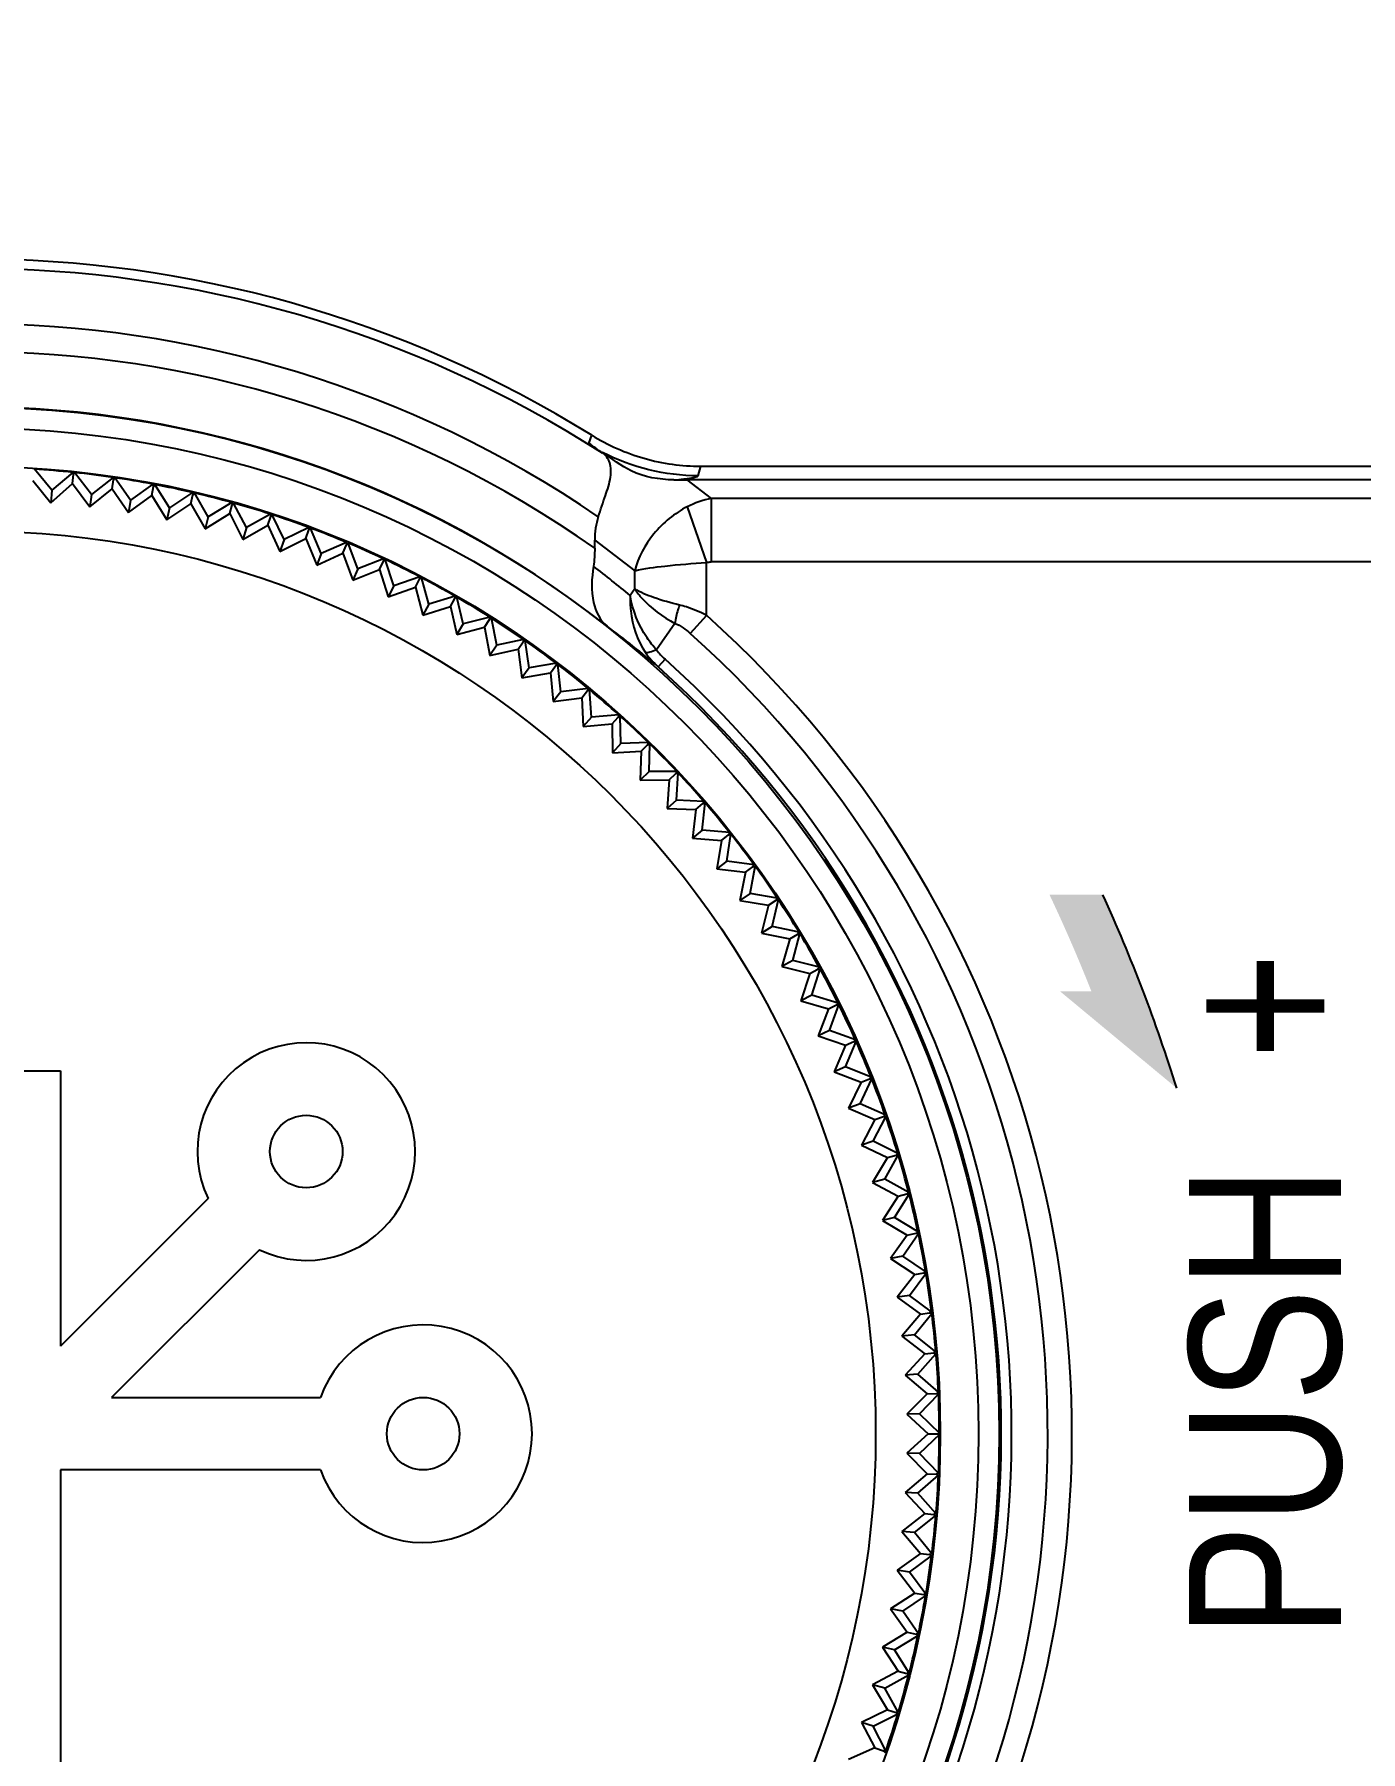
# Model space of a CAD drawing. Extents: x -329 to 5579, y -1951 to 3105.
# Drawn here: x 3063.09 to 3082.28, y -1495.82 to -1470.97 of the extents above; entities that cross this region are included whole.
import ezdxf

# ---------------------------------------------------------------- set-up
doc = ezdxf.new("R2010")
doc.units = 0
doc.header["$PDMODE"] = 3
doc.header["$PDSIZE"] = 1.5
doc.linetypes.add('HIDDEN', pattern=[3.525, 2.35, -1.175])
doc.layers.get('0').update_dxf_attribs({"linetype": 'CONTINUOUS'})
doc.layers.get('DEFPOINTS').update_dxf_attribs({"linetype": 'CONTINUOUS'})
for name, color, linetype in [('1', 252, 'HIDDEN'), ('CV', 6, 'CONTINUOUS'), ('DIM', 1, 'CONTINUOUS'), ('KNOB_ROTARY9DXF_CONTINUOUS', 7, 'CONTINUOUS'), ('TOP_CASE-90ADXF_CONTINUOUS', 7, 'CONTINUOUS')]:
    doc.layers.add(name, color=color, linetype=linetype)
doc.styles.add('MODE', font='arialbd.ttf', dxfattribs={"width": 0.8})
doc.styles.add('OMI-1', font='arial.ttf', dxfattribs={"oblique": 1})
doc.styles.get("Standard").update_dxf_attribs({"font": 'gulim.ttc', "width": 0.8, "height": 2})
doc.dimstyles.new('1', dxfattribs={"dimtxt": 4, "dimasz": 2.5, "dimexe": 0.8, "dimexo": 0.3, "dimgap": 0.5, "dimtad": 1, "dimtoh": 1, "dimdec": 1, "dimzin": 0, "dimtxsty": 'OMI-1', "dimcen": 0, "dimclrd": 256, "dimclre": 256, "dimclrt": 256, "dimazin": 3, "dimtfac": 0.8, "dimtdec": 1, "dimtix": 1, "dimtmove": 0, "dimatfit": 3, "dimtolj": 1, "dimtzin": 0})

# ---------------------------------------------------------------- blocks, each defined once
blk = doc.blocks.new('*D7087')
at = {"layer": 'DEFPOINTS', "color": 0}
for p in [(3165.7, -1438.609), (2899.7, -1477.221), (3165.7, -1477.221)]:
    blk.add_point(p, dxfattribs=at)
at = {"layer": 'DIM'}
for p, q in [((2899.7, -1476.921), (2899.7, -1437.809)), ((3165.7, -1476.921), (3165.7, -1437.809)), ((2902.2, -1438.609), (3163.2, -1438.609))]:
    blk.add_line(p, q, dxfattribs=at)
for points in [[(2902.2, -1438.192), (2902.2, -1439.025), (2899.7, -1438.609)], [(3163.2, -1439.025), (3163.2, -1438.192), (3165.7, -1438.609)]]:
    blk.add_solid(points, dxfattribs=at)
at = {"layer": 'DIM', "insert": (3032.7, -1436.066), "char_height": 4, "attachment_point": 5, "style": 'OMI-1'}
blk.add_mtext('\\A1;266.0', dxfattribs=at)

msp = doc.modelspace()

# ---------------------------------------------------------------- hatches: boundary and pattern name
h = msp.add_hatch(color=256)
h.dxf.hatch_style = 1
h.paths.add_polyline_path([(3078.552, -1483.421), (3077.78, -1483.421, -0.016662), (3078.387, -1484.821), (3077.935, -1484.821), (3079.621, -1486.221, 0.031781), (3078.552, -1483.421)], is_closed=False)

# ---------------------------------------------------------------- linework, layer by layer
msp.add_arc((3057.083, -1493.221), 23.6, 17.2541, 24.5353)
at = {"layer": 'KNOB_ROTARY9DXF_CONTINUOUS', "color": 0, "linetype": 'CONTINUOUS'}
for p, q in [((3063.347, -1477.569), (3063.092, -1477.264)), ((3063.649, -1477.31), (3063.347, -1477.569)), ((3063.645, -1477.473), (3063.659, -1477.342)), ((3063.649, -1477.31), (3063.659, -1477.342)), ((3063.659, -1477.342), (3063.675, -1477.313)), ((3063.917, -1477.629), (3063.675, -1477.313)), ((3063.068, -1477.425), (3063.332, -1477.749)), ((3063.332, -1477.749), (3063.645, -1477.473)), ((3063.347, -1477.569), (3063.332, -1477.749)), ((3063.645, -1477.473), (3063.895, -1477.809)), ((3063.895, -1477.809), (3064.22, -1477.546)), ((3064.23, -1477.383), (3063.917, -1477.629)), ((3064.22, -1477.546), (3064.239, -1477.416)), ((3064.22, -1477.546), (3064.455, -1477.891)), ((3064.23, -1477.383), (3064.239, -1477.416)), ((3064.239, -1477.416), (3064.257, -1477.387)), ((3064.485, -1477.713), (3064.257, -1477.387)), ((3064.808, -1477.48), (3064.485, -1477.713)), ((3064.791, -1477.643), (3064.815, -1477.513)), ((3064.808, -1477.48), (3064.815, -1477.513)), ((3064.815, -1477.513), (3064.834, -1477.485)), ((3065.049, -1477.821), (3064.834, -1477.485)), ((3065.381, -1477.602), (3065.049, -1477.821)), ((3065.381, -1477.602), (3065.387, -1477.635)), ((3065.387, -1477.635), (3065.407, -1477.608)), ((3065.607, -1477.952), (3065.407, -1477.608)), ((3063.917, -1477.629), (3063.895, -1477.809)), ((3064.455, -1477.891), (3064.791, -1477.643)), ((3064.485, -1477.713), (3064.455, -1477.891)), ((3064.791, -1477.643), (3065.011, -1477.997)), ((3065.011, -1477.997), (3065.357, -1477.763)), ((3065.049, -1477.821), (3065.011, -1477.997)), ((3065.357, -1477.763), (3065.387, -1477.635)), ((3065.357, -1477.763), (3065.562, -1478.127)), ((3065.949, -1477.747), (3065.607, -1477.952)), ((3065.918, -1477.907), (3065.953, -1477.78)), ((3065.949, -1477.747), (3065.953, -1477.78)), ((3065.953, -1477.78), (3065.974, -1477.754)), ((3066.16, -1478.106), (3065.974, -1477.754)), ((3065.562, -1478.127), (3065.918, -1477.907)), ((3065.607, -1477.952), (3065.562, -1478.127)), ((3065.918, -1477.907), (3066.108, -1478.279)), ((3066.108, -1478.279), (3066.472, -1478.074)), ((3066.16, -1478.106), (3066.108, -1478.279)), ((3066.51, -1477.916), (3066.16, -1478.106)), ((3066.472, -1478.074), (3066.513, -1477.949)), ((3066.472, -1478.074), (3066.646, -1478.454)), ((3066.51, -1477.916), (3066.513, -1477.949)), ((3066.513, -1477.949), (3066.535, -1477.924)), ((3066.706, -1478.283), (3066.535, -1477.924)), ((3067.063, -1478.108), (3066.706, -1478.283)), ((3067.063, -1478.108), (3067.065, -1478.141)), ((3067.065, -1478.141), (3067.088, -1478.117)), ((3067.244, -1478.483), (3067.088, -1478.117)), ((3066.646, -1478.454), (3067.019, -1478.265)), ((3066.706, -1478.283), (3066.646, -1478.454)), ((3067.019, -1478.265), (3067.065, -1478.141)), ((3067.019, -1478.265), (3067.177, -1478.651)), ((3067.608, -1478.323), (3067.244, -1478.483)), ((3067.557, -1478.478), (3067.608, -1478.356)), ((3067.608, -1478.323), (3067.608, -1478.356)), ((3067.608, -1478.356), (3067.632, -1478.333)), ((3067.773, -1478.706), (3067.632, -1478.333)), ((3067.177, -1478.651), (3067.557, -1478.478)), ((3067.244, -1478.483), (3067.177, -1478.651)), ((3067.557, -1478.478), (3067.699, -1478.871)), ((3068.143, -1478.561), (3067.773, -1478.706)), ((3068.086, -1478.713), (3068.142, -1478.594)), ((3068.143, -1478.561), (3068.142, -1478.594)), ((3068.142, -1478.594), (3068.167, -1478.572)), ((3068.292, -1478.95), (3068.167, -1478.572)), ((3067.773, -1478.706), (3067.699, -1478.871)), ((3067.699, -1478.871), (3068.086, -1478.713)), ((3068.086, -1478.713), (3068.211, -1479.112)), ((3068.668, -1478.821), (3068.292, -1478.95)), ((3068.605, -1478.971), (3068.666, -1478.854)), ((3068.668, -1478.821), (3068.666, -1478.854)), ((3068.666, -1478.854), (3068.692, -1478.833)), ((3068.8, -1479.216), (3068.692, -1478.833)), ((3068.292, -1478.95), (3068.211, -1479.112)), ((3068.211, -1479.112), (3068.605, -1478.971)), ((3068.605, -1478.971), (3068.713, -1479.374)), ((3069.182, -1479.102), (3068.8, -1479.216)), ((3069.182, -1479.102), (3069.178, -1479.136)), ((3069.178, -1479.136), (3069.205, -1479.116)), ((3069.297, -1479.503), (3069.205, -1479.116)), ((3068.8, -1479.216), (3068.713, -1479.374)), ((3068.713, -1479.374), (3069.112, -1479.25)), ((3069.112, -1479.25), (3069.178, -1479.136)), ((3069.112, -1479.25), (3069.204, -1479.657)), ((3069.297, -1479.503), (3069.204, -1479.657)), ((3069.204, -1479.657), (3069.607, -1479.55)), ((3069.683, -1479.405), (3069.297, -1479.503)), ((3069.607, -1479.55), (3069.678, -1479.438)), ((3069.607, -1479.55), (3069.682, -1479.961)), ((3069.683, -1479.405), (3069.678, -1479.438)), ((3069.678, -1479.438), (3069.706, -1479.419)), ((3069.782, -1479.81), (3069.706, -1479.419)), ((3069.782, -1479.81), (3069.682, -1479.961)), ((3070.171, -1479.729), (3069.782, -1479.81)), ((3070.09, -1479.87), (3070.165, -1479.762)), ((3070.171, -1479.729), (3070.165, -1479.762)), ((3070.165, -1479.762), (3070.193, -1479.744)), ((3070.253, -1480.138), (3070.193, -1479.744)), ((3069.682, -1479.961), (3070.09, -1479.87)), ((3070.09, -1479.87), (3070.147, -1480.284)), ((3070.646, -1480.073), (3070.253, -1480.138)), ((3070.558, -1480.21), (3070.638, -1480.105)), ((3070.646, -1480.073), (3070.638, -1480.105)), ((3070.638, -1480.105), (3070.667, -1480.089)), ((3070.71, -1480.485), (3070.667, -1480.089)), ((3070.253, -1480.138), (3070.147, -1480.284)), ((3070.147, -1480.284), (3070.558, -1480.21)), ((3070.558, -1480.21), (3070.598, -1480.626)), ((3070.71, -1480.485), (3070.598, -1480.626)), ((3070.598, -1480.626), (3071.012, -1480.57)), ((3071.105, -1480.436), (3070.71, -1480.485)), ((3071.012, -1480.57), (3071.096, -1480.468)), ((3071.012, -1480.57), (3071.034, -1480.987)), ((3071.105, -1480.436), (3071.096, -1480.468)), ((3071.096, -1480.468), (3071.126, -1480.453)), ((3071.152, -1480.85), (3071.126, -1480.453)), ((3071.152, -1480.85), (3071.034, -1480.987)), ((3071.549, -1480.819), (3071.152, -1480.85)), ((3071.45, -1480.948), (3071.538, -1480.85)), ((3071.549, -1480.819), (3071.538, -1480.85)), ((3071.538, -1480.85), (3071.569, -1480.836)), ((3071.579, -1481.234), (3071.569, -1480.836)), ((3071.034, -1480.987), (3071.45, -1480.948)), ((3071.45, -1480.948), (3071.455, -1481.366)), ((3071.579, -1481.234), (3071.455, -1481.366)), ((3071.455, -1481.366), (3071.872, -1481.345)), ((3071.976, -1481.219), (3071.579, -1481.234)), ((3071.872, -1481.345), (3071.859, -1481.762)), ((3071.872, -1481.345), (3071.964, -1481.251)), ((3071.976, -1481.219), (3071.964, -1481.251)), ((3071.964, -1481.251), (3071.995, -1481.238)), ((3071.989, -1481.636), (3071.995, -1481.238)), ((3071.989, -1481.636), (3071.859, -1481.762)), ((3071.859, -1481.762), (3072.277, -1481.758)), ((3072.387, -1481.637), (3071.989, -1481.636)), ((3072.277, -1481.758), (3072.247, -1482.175)), ((3072.277, -1481.758), (3072.373, -1481.668)), ((3072.387, -1481.637), (3072.373, -1481.668)), ((3072.373, -1481.668), (3072.405, -1481.657)), ((3072.381, -1482.054), (3072.405, -1481.657)), ((3072.381, -1482.054), (3072.247, -1482.175)), ((3072.779, -1482.072), (3072.381, -1482.054)), ((3072.756, -1482.488), (3072.796, -1482.092)), ((3072.779, -1482.072), (3072.764, -1482.103)), ((3072.764, -1482.103), (3072.796, -1482.092)), ((3072.247, -1482.175), (3072.665, -1482.189)), ((3072.665, -1482.189), (3072.617, -1482.604)), ((3072.665, -1482.189), (3072.764, -1482.103)), ((3072.756, -1482.488), (3072.617, -1482.604)), ((3073.153, -1482.523), (3072.756, -1482.488)), ((3073.034, -1482.635), (3073.137, -1482.553)), ((3073.113, -1482.938), (3073.169, -1482.544)), ((3073.153, -1482.523), (3073.137, -1482.553)), ((3073.137, -1482.553), (3073.169, -1482.544)), ((3072.617, -1482.604), (3073.034, -1482.635)), ((3073.034, -1482.635), (3072.969, -1483.048)), ((3073.113, -1482.938), (3072.969, -1483.048)), ((3072.969, -1483.048), (3073.384, -1483.096)), ((3073.507, -1482.99), (3073.113, -1482.938)), ((3073.384, -1483.096), (3073.49, -1483.018)), ((3073.45, -1483.402), (3073.523, -1483.011)), ((3073.507, -1482.99), (3073.49, -1483.018)), ((3073.49, -1483.018), (3073.523, -1483.011)), ((3073.384, -1483.096), (3073.302, -1483.506)), ((3073.45, -1483.402), (3073.302, -1483.506)), ((3073.302, -1483.506), (3073.714, -1483.571)), ((3073.842, -1483.47), (3073.45, -1483.402)), ((3073.714, -1483.571), (3073.615, -1483.977)), ((3073.714, -1483.571), (3073.824, -1483.498)), ((3073.768, -1483.88), (3073.857, -1483.492)), ((3073.842, -1483.47), (3073.824, -1483.498)), ((3073.824, -1483.498), (3073.857, -1483.492)), ((3073.768, -1483.88), (3073.615, -1483.977)), ((3073.615, -1483.977), (3074.024, -1484.06)), ((3074.157, -1483.965), (3073.768, -1483.88)), ((3074.024, -1484.06), (3073.908, -1484.462)), ((3074.024, -1484.06), (3074.137, -1483.992)), ((3074.065, -1484.371), (3074.17, -1483.987)), ((3074.157, -1483.965), (3074.137, -1483.992)), ((3074.137, -1483.992), (3074.17, -1483.987)), ((3074.065, -1484.371), (3073.908, -1484.462)), ((3073.908, -1484.462), (3074.314, -1484.562)), ((3074.45, -1484.472), (3074.065, -1484.371)), ((3074.314, -1484.562), (3074.181, -1484.958)), ((3074.314, -1484.562), (3074.429, -1484.498)), ((3074.341, -1484.874), (3074.463, -1484.495)), ((3074.45, -1484.472), (3074.429, -1484.498)), ((3074.429, -1484.498), (3074.463, -1484.495)), ((3074.341, -1484.874), (3074.181, -1484.958)), ((3074.181, -1484.958), (3074.582, -1485.075)), ((3074.722, -1484.991), (3074.341, -1484.874)), ((3074.582, -1485.075), (3074.433, -1485.465)), ((3074.582, -1485.075), (3074.7, -1485.016)), ((3074.596, -1485.388), (3074.734, -1485.014)), ((3074.722, -1484.991), (3074.7, -1485.016)), ((3074.7, -1485.016), (3074.734, -1485.014)), ((3074.596, -1485.388), (3074.433, -1485.465)), ((3074.433, -1485.465), (3074.829, -1485.599)), ((3074.972, -1485.52), (3074.596, -1485.388)), ((3074.829, -1485.599), (3074.949, -1485.545)), ((3074.83, -1485.912), (3074.983, -1485.545)), ((3074.972, -1485.52), (3074.949, -1485.545)), ((3074.949, -1485.545), (3074.983, -1485.545)), ((3074.829, -1485.599), (3074.663, -1485.982)), ((3062.418, -1485.971), (3063.468, -1485.971)), ((3063.468, -1485.971), (3063.468, -1489.954)), ((3074.83, -1485.912), (3074.663, -1485.982)), ((3074.663, -1485.982), (3075.053, -1486.132)), ((3075.199, -1486.06), (3074.83, -1485.912)), ((3075.199, -1486.06), (3075.176, -1486.084)), ((3075.053, -1486.132), (3074.872, -1486.509)), ((3075.041, -1486.446), (3075.209, -1486.085)), ((3075.053, -1486.132), (3075.176, -1486.084)), ((3075.176, -1486.084), (3075.209, -1486.085)), ((3075.041, -1486.446), (3074.872, -1486.509)), ((3074.872, -1486.509), (3075.255, -1486.675)), ((3075.404, -1486.609), (3075.041, -1486.446)), ((3075.255, -1486.675), (3075.058, -1487.044)), ((3075.23, -1486.988), (3075.413, -1486.634)), ((3075.255, -1486.675), (3075.379, -1486.632)), ((3075.404, -1486.609), (3075.379, -1486.632)), ((3075.379, -1486.632), (3075.413, -1486.634)), ((3075.23, -1486.988), (3075.058, -1487.044)), ((3075.058, -1487.044), (3075.434, -1487.226)), ((3075.586, -1487.166), (3075.23, -1486.988)), ((3075.434, -1487.226), (3075.221, -1487.586)), ((3075.396, -1487.537), (3075.593, -1487.191)), ((3075.434, -1487.226), (3075.56, -1487.188)), ((3075.586, -1487.166), (3075.56, -1487.188)), ((3075.56, -1487.188), (3075.593, -1487.191)), ((3075.396, -1487.537), (3075.221, -1487.586)), ((3075.744, -1487.73), (3075.396, -1487.537)), ((3075.221, -1487.586), (3075.589, -1487.783)), ((3075.589, -1487.783), (3075.362, -1488.134)), ((3075.538, -1488.093), (3075.75, -1487.756)), ((3075.589, -1487.783), (3075.717, -1487.751)), ((3075.744, -1487.73), (3075.717, -1487.751)), ((3075.717, -1487.751), (3075.75, -1487.756)), ((3065.605, -1487.816), (3063.468, -1489.954)), ((3075.538, -1488.093), (3075.362, -1488.134)), ((3075.362, -1488.134), (3075.722, -1488.347)), ((3075.878, -1488.3), (3075.538, -1488.093)), ((3075.878, -1488.3), (3075.851, -1488.32)), ((3066.348, -1488.559), (3064.21, -1490.696)), ((3075.722, -1488.347), (3075.48, -1488.688)), ((3075.658, -1488.654), (3075.883, -1488.326)), ((3075.722, -1488.347), (3075.851, -1488.32)), ((3075.851, -1488.32), (3075.883, -1488.326)), ((3075.658, -1488.654), (3075.48, -1488.688)), ((3075.48, -1488.688), (3075.83, -1488.916)), ((3075.988, -1488.876), (3075.658, -1488.654)), ((3075.83, -1488.916), (3075.574, -1489.246)), ((3075.753, -1489.22), (3075.993, -1488.902)), ((3075.83, -1488.916), (3075.96, -1488.894)), ((3075.988, -1488.876), (3075.96, -1488.894)), ((3075.96, -1488.894), (3075.993, -1488.902)), ((3075.753, -1489.22), (3075.574, -1489.246)), ((3075.574, -1489.246), (3075.915, -1489.489)), ((3076.074, -1489.455), (3075.753, -1489.22)), ((3075.915, -1489.489), (3075.645, -1489.808)), ((3075.825, -1489.789), (3076.078, -1489.481)), ((3075.915, -1489.489), (3076.046, -1489.472)), ((3076.074, -1489.455), (3076.046, -1489.472)), ((3076.046, -1489.472), (3076.078, -1489.481)), ((3075.825, -1489.789), (3075.645, -1489.808)), ((3076.136, -1490.038), (3075.825, -1489.789)), ((3075.645, -1489.808), (3075.975, -1490.064)), ((3076.136, -1490.038), (3076.107, -1490.053)), ((3075.975, -1490.064), (3075.693, -1490.372)), ((3075.873, -1490.361), (3076.138, -1490.064)), ((3075.975, -1490.064), (3076.107, -1490.053)), ((3076.107, -1490.053), (3076.138, -1490.064)), ((3075.873, -1490.361), (3075.693, -1490.372)), ((3075.693, -1490.372), (3076.012, -1490.642)), ((3076.174, -1490.622), (3075.873, -1490.361)), ((3064.21, -1490.696), (3067.233, -1490.696)), ((3076.012, -1490.642), (3075.717, -1490.938)), ((3075.897, -1490.934), (3076.175, -1490.649)), ((3076.012, -1490.642), (3076.143, -1490.637)), ((3076.174, -1490.622), (3076.143, -1490.637)), ((3076.143, -1490.637), (3076.175, -1490.649)), ((3075.897, -1490.934), (3075.717, -1490.938)), ((3075.717, -1490.938), (3076.024, -1491.221)), ((3076.2, -1491.221), (3075.897, -1490.934)), ((3076.024, -1491.221), (3075.717, -1491.504)), ((3075.897, -1491.508), (3076.2, -1491.221)), ((3076.024, -1491.221), (3076.2, -1491.221)), ((3075.897, -1491.508), (3075.717, -1491.504)), ((3075.717, -1491.504), (3076.012, -1491.8)), ((3076.175, -1491.794), (3075.897, -1491.508)), ((3063.468, -1491.746), (3063.468, -1496.471)), ((3067.233, -1491.746), (3063.468, -1491.746)), ((3076.012, -1491.8), (3075.693, -1492.07)), ((3075.873, -1492.081), (3076.174, -1491.82)), ((3076.012, -1491.8), (3076.143, -1491.806)), ((3076.175, -1491.794), (3076.143, -1491.806)), ((3076.143, -1491.806), (3076.174, -1491.82)), ((3075.873, -1492.081), (3075.693, -1492.07)), ((3075.693, -1492.07), (3075.975, -1492.378)), ((3076.138, -1492.378), (3075.873, -1492.081)), ((3075.975, -1492.378), (3075.645, -1492.634)), ((3075.825, -1492.653), (3076.136, -1492.405)), ((3075.975, -1492.378), (3076.107, -1492.389)), ((3076.138, -1492.378), (3076.107, -1492.389)), ((3076.107, -1492.389), (3076.136, -1492.405)), ((3075.825, -1492.653), (3075.645, -1492.634)), ((3075.645, -1492.634), (3075.915, -1492.954)), ((3076.078, -1492.961), (3075.825, -1492.653)), ((3075.915, -1492.954), (3075.574, -1493.196)), ((3075.753, -1493.223), (3076.074, -1492.987)), ((3075.915, -1492.954), (3076.046, -1492.97)), ((3076.078, -1492.961), (3076.046, -1492.97)), ((3076.046, -1492.97), (3076.074, -1492.987)), ((3075.753, -1493.223), (3075.574, -1493.196)), ((3075.574, -1493.196), (3075.83, -1493.527)), ((3075.993, -1493.541), (3075.753, -1493.223)), ((3075.83, -1493.527), (3075.48, -1493.754)), ((3075.83, -1493.527), (3075.96, -1493.548)), ((3075.658, -1493.788), (3075.48, -1493.754)), ((3075.48, -1493.754), (3075.722, -1494.095)), ((3075.658, -1493.788), (3075.988, -1493.567)), ((3075.993, -1493.541), (3075.96, -1493.548)), ((3075.96, -1493.548), (3075.988, -1493.567)), ((3075.883, -1494.116), (3075.658, -1493.788)), ((3075.722, -1494.095), (3075.362, -1494.308)), ((3075.538, -1494.35), (3075.878, -1494.142)), ((3075.722, -1494.095), (3075.851, -1494.123)), ((3075.883, -1494.116), (3075.851, -1494.123)), ((3075.851, -1494.123), (3075.878, -1494.142)), ((3075.538, -1494.35), (3075.362, -1494.308)), ((3075.362, -1494.308), (3075.589, -1494.659)), ((3075.75, -1494.687), (3075.538, -1494.35)), ((3075.589, -1494.659), (3075.221, -1494.857)), ((3075.396, -1494.905), (3075.744, -1494.712)), ((3075.589, -1494.659), (3075.717, -1494.692)), ((3075.75, -1494.687), (3075.717, -1494.692)), ((3075.717, -1494.692), (3075.744, -1494.712)), ((3075.396, -1494.905), (3075.221, -1494.857)), ((3075.221, -1494.857), (3075.434, -1495.217)), ((3075.593, -1495.251), (3075.396, -1494.905)), ((3075.434, -1495.217), (3075.058, -1495.399)), ((3075.434, -1495.217), (3075.56, -1495.255)), ((3075.593, -1495.251), (3075.56, -1495.255)), ((3075.56, -1495.255), (3075.586, -1495.276)), ((3075.23, -1495.455), (3075.058, -1495.399)), ((3075.058, -1495.399), (3075.255, -1495.767)), ((3075.23, -1495.455), (3075.586, -1495.276)), ((3075.413, -1495.808), (3075.23, -1495.455)), ((3075.255, -1495.767), (3074.872, -1495.934)), ((3075.255, -1495.767), (3075.379, -1495.811)), ((3075.413, -1495.808), (3075.379, -1495.811)), ((3075.379, -1495.811), (3075.404, -1495.833))]:
    msp.add_line(p, q, dxfattribs=at)
for centre, radius in [((3062.2, -1491.221), 14), ((3062.2, -1491.221), 13.065), ((3067.026, -1487.138), 0.525), ((3068.718, -1491.221), 0.525)]:
    msp.add_circle(centre, radius, dxfattribs=at)
for centre, radius, start, end in [((3062.2, -1491.221), 13.986, 84.0542, 86.3458), ((3062.2, -1491.221), 13.986, 81.6542, 83.9458), ((3062.2, -1491.221), 13.986, 79.2542, 81.5458), ((3062.2, -1491.221), 13.986, 76.8542, 79.1458), ((3062.2, -1491.221), 13.986, 74.4542, 76.7458), ((3062.2, -1491.221), 13.986, 72.0542, 74.3458), ((3062.2, -1491.221), 13.986, 69.6542, 71.9458), ((3062.2, -1491.221), 13.986, 67.2542, 69.5458), ((3062.2, -1491.221), 13.986, 64.8542, 67.1458), ((3062.2, -1491.221), 13.986, 62.4542, 64.7458), ((3062.2, -1491.221), 13.986, 60.0542, 62.3458), ((3062.2, -1491.221), 13.986, 57.6542, 59.9458), ((3062.2, -1491.221), 13.986, 55.2542, 57.5458), ((3062.2, -1491.221), 13.986, 52.8542, 55.1458), ((3062.2, -1491.221), 13.986, 50.4542, 52.7458), ((3062.2, -1491.221), 13.986, 48.0542, 50.3458), ((3062.2, -1491.221), 13.986, 45.6542, 47.9458), ((3062.2, -1491.221), 13.986, 43.2542, 45.5458), ((3062.2, -1491.221), 13.986, 40.8542, 43.1458), ((3062.2, -1491.221), 13.986, 38.4542, 40.7458), ((3062.2, -1491.221), 13.986, 36.0542, 38.3458), ((3062.2, -1491.221), 13.986, 33.6542, 35.9458), ((3062.2, -1491.221), 13.986, 31.2542, 33.5458), ((3062.2, -1491.221), 13.986, 28.8542, 31.1458), ((3062.2, -1491.221), 13.986, 26.4542, 28.7458), ((3062.2, -1491.221), 13.986, 24.0542, 26.3458), ((3067.026, -1487.138), 1.575, 244.4712, 205.5288), ((3062.2, -1491.221), 13.986, 21.6542, 23.9458), ((3062.2, -1491.221), 13.986, 19.2542, 21.5458), ((3062.2, -1491.221), 13.986, 16.8542, 19.1458), ((3062.2, -1491.221), 13.986, 14.4542, 16.7458), ((3062.2, -1491.221), 13.986, 12.0542, 14.3458), ((3062.2, -1491.221), 13.986, 9.6542, 11.9458), ((3062.2, -1491.221), 13.986, 7.2542, 9.5458), ((3062.2, -1491.221), 13.986, 4.8542, 7.1458), ((3068.718, -1491.221), 1.575, 199.4712, 160.5288), ((3062.2, -1491.221), 13.986, 2.4542, 4.7458), ((3062.2, -1491.221), 13.986, 0.0542, 2.3458), ((3062.2, -1491.221), 13.986, 357.6542, 359.9458), ((3062.2, -1491.221), 13.986, 355.2542, 357.5458), ((3062.2, -1491.221), 13.986, 352.8542, 355.1458), ((3062.2, -1491.221), 13.986, 350.4542, 352.7458), ((3062.2, -1491.221), 13.986, 348.0542, 350.3458), ((3062.2, -1491.221), 13.986, 345.6542, 347.9458), ((3062.2, -1491.221), 13.986, 343.2542, 345.5458), ((3062.2, -1491.221), 13.986, 340.8542, 343.1458)]:
    msp.add_arc(centre, radius, start, end, dxfattribs=at)
at = {"layer": 'TOP_CASE-90ADXF_CONTINUOUS', "color": 0, "linetype": 'CONTINUOUS'}
for p, q in [((3071.117, -1476.89), (3071.156, -1476.772)), ((3072.695, -1477.36), (3072.735, -1477.221)), ((3072.535, -1477.42), (3072.885, -1477.69)), ((3072.54, -1477.807), (3072.817, -1478.615)), ((3072.885, -1477.69), (3072.885, -1478.604)), ((3071.2, -1478.408), (3071.2, -1478.289)), ((3071.2, -1478.289), (3071.778, -1478.734)), ((3072.817, -1479.379), (3072.817, -1478.615)), ((3071.778, -1478.997), (3071.778, -1478.734)), ((3071.778, -1478.997), (3071.713, -1479.091)), ((3072.36, -1479.495), (3072.095, -1479.879)), ((3072.817, -1479.379), (3072.583, -1479.639)), ((3072.218, -1480.014), (3072.118, -1480.125))]:
    msp.add_line(p, q, dxfattribs=at)
at = {"layer": 'TOP_CASE-90ADXF_CONTINUOUS', "color": 7, "linetype": 'CONTINUOUS'}
for p, q in [((3072.735, -1477.221), (3104.218, -1477.221)), ((3104.019, -1477.42), (3072.535, -1477.42)), ((3104.043, -1477.69), (3072.885, -1477.69)), ((3104.043, -1478.604), (3072.885, -1478.604))]:
    msp.add_line(p, q, dxfattribs=at)
at = {"layer": 'TOP_CASE-90ADXF_CONTINUOUS', "color": 0, "linetype": 'CONTINUOUS'}
for radius in [14.853, 14.553]:
    msp.add_circle((3062.2, -1491.221), radius, dxfattribs=at)
at = {"layer": 'TOP_CASE-90ADXF_CONTINUOUS', "color": 7, "linetype": 'CONTINUOUS'}
for radius, start, end in [(16.862, 57.2973, 122.7027), (17, 58.2083, 121.7917)]:
    msp.add_arc((3062.2, -1491.221), radius, start, end, dxfattribs=at)
at = {"layer": 'TOP_CASE-90ADXF_CONTINUOUS', "color": 0, "linetype": 'CONTINUOUS'}
for centre, radius, start, end in [((3062.2, -1491.221), 16.063, 55.7015, 124.2985), ((3062.2, -1491.221), 15.658, 54.9159, 125.0841), ((3062.2, -1491.221), 14.858, 51.8489, 128.1511), ((3061.531, -1490.107), 16.328, 53.2044, 54.045), ((3072.542, -1464.369), 13.051, 269.1283, 269.9706), ((3061.638, -1491.232), 15.777, 50.3125, 52.7769), ((3062.2, -1491.221), 15.905, 131.8758, 48.1242), ((3062.681, -1491.227), 14.571, 49.6333, 53.3489), ((3062.2, -1491.221), 15.554, 131.8652, 48.1244), ((3062.2, -1491.221), 15.032, 131.7898, 48.2071), ((3062.2, -1491.221), 14.882, 131.7907, 48.2093)]:
    msp.add_arc(centre, radius, start, end, dxfattribs=at)
msp.add_ellipse((3072.586, -1478.556), major_axis=(-1.176, 0.907), ratio=0.80804, start_param=0.284104, end_param=0.557251, dxfattribs=at)
for points, knots in [([(3071.156, -1476.772), (3071.391, -1476.917), (3071.904, -1477.144), (3072.459, -1477.221), (3072.735, -1477.221)], [0, 0, 0, 0, 0.5, 1, 1, 1, 1]), ([(3071.252, -1477.952), (3071.285, -1477.849), (3071.351, -1477.66), (3071.436, -1477.405), (3071.442, -1477.172), (3071.357, -1477.059), (3071.308, -1477.022)], [0, 0, 0, 0, 0.326239, 0.604788, 0.814341, 1, 1, 1, 1]), ([(3072.343, -1477.419), (3072.134, -1477.416), (3071.744, -1477.35), (3071.45, -1477.108), (3071.308, -1477.022)], [0, 0, 0, 0, 0.558177, 1, 1, 1, 1]), ([(3072.343, -1477.419), (3072.392, -1477.415), (3072.476, -1477.407), (3072.588, -1477.394), (3072.651, -1477.379), (3072.692, -1477.37), (3072.695, -1477.36)], [0, 0, 0, 0, 0.405013, 0.713676, 0.913481, 1, 1, 1, 1]), ([(3072.54, -1477.807), (3072.355, -1477.902), (3072.029, -1478.168), (3071.829, -1478.54), (3071.778, -1478.734)], [0, 0, 0, 0, 0.508041, 1, 1, 1, 1]), ([(3071.778, -1478.734), (3071.921, -1478.699), (3072.269, -1478.657), (3072.616, -1478.626), (3072.817, -1478.615)], [0, 0, 0, 0, 0.424131, 1, 1, 1, 1]), ([(3071.182, -1478.669), (3071.156, -1478.842), (3071.133, -1479.154), (3071.277, -1479.453), (3071.379, -1479.537)], [0, 0, 0, 0, 0.570582, 1, 1, 1, 1]), ([(3071.713, -1479.091), (3071.71, -1479.165), (3071.72, -1479.452), (3071.815, -1479.739), (3071.934, -1479.916)], [0, 0, 0, 0, 0.25797, 1, 1, 1, 1]), ([(3072.095, -1479.879), (3072.045, -1479.824), (3071.863, -1479.592), (3071.748, -1479.308), (3071.713, -1479.091)], [0, 0, 0, 0, 0.253139, 1, 1, 1, 1]), ([(3072.427, -1479.23), (3072.301, -1479.2), (3072.079, -1479.137), (3071.864, -1479.048), (3071.778, -1478.997)], [0, 0, 0, 0, 0.564232, 1, 1, 1, 1]), ([(3071.778, -1478.997), (3071.809, -1479.044), (3071.969, -1479.246), (3072.184, -1479.4), (3072.36, -1479.495)], [0, 0, 0, 0, 0.220876, 1, 1, 1, 1]), ([(3072.427, -1479.23), (3072.419, -1479.253), (3072.39, -1479.34), (3072.368, -1479.429), (3072.36, -1479.495)], [0, 0, 0, 0, 0.270414, 1, 1, 1, 1]), ([(3072.817, -1479.379), (3072.724, -1479.33), (3072.595, -1479.275), (3072.46, -1479.238), (3072.427, -1479.23)], [0, 0, 0, 0, 0.755502, 1, 1, 1, 1]), ([(3072.095, -1479.879), (3072.063, -1479.893), (3072.012, -1479.912), (3071.954, -1479.923), (3071.934, -1479.916)], [0, 0, 0, 0, 0.623805, 1, 1, 1, 1])]:
    msp.add_open_spline(points, degree=3, knots=knots, dxfattribs=at)
for points in [[(3072.695, -1477.36), (3072.221, -1477.359), (3071.734, -1477.24), (3071.313, -1477.022)], [(3072.885, -1477.69), (3072.766, -1477.711), (3072.648, -1477.751), (3072.54, -1477.807)], [(3071.2, -1478.408), (3071.2, -1478.495), (3071.195, -1478.583), (3071.182, -1478.669)], [(3072.817, -1478.615), (3072.839, -1478.608), (3072.862, -1478.604), (3072.885, -1478.604)], [(3072.36, -1479.495), (3072.442, -1479.527), (3072.517, -1479.581), (3072.583, -1479.64)], [(3071.934, -1479.916), (3071.986, -1479.993), (3072.049, -1480.063), (3072.118, -1480.125)], [(3072.095, -1479.879), (3072.13, -1479.928), (3072.173, -1479.973), (3072.218, -1480.014)]]:
    msp.add_open_spline(points, degree=3, dxfattribs=at)

# ---------------------------------------------------------------- texts
at = {"layer": '1', "color": 0, "insert": (3079.662, -1485.816), "char_height": 2.4, "width": 16.52044, "attachment_point": 1, "rotation": 90}
msp.add_mtext('{\\fArial|b0|i0|c0|p34;+}', dxfattribs=at)
at = {"layer": 'CV', "color": 0, "insert": (3079.797, -1494.177), "char_height": 2.2, "width": 13.76704, "attachment_point": 1, "rotation": 90, "style": 'MODE'}
msp.add_mtext('{\\fArial|b0|i0|c0|p34;PUSH}', dxfattribs=at)

# ---------------------------------------------------------------- dimensions: what is measured, and where the dimension line sits
at = {"layer": 'DIM'}
dim = msp.add_linear_dim(base=(3165.7, -1438.609), p1=(2899.7, -1477.221), p2=(3165.7, -1477.221), dimstyle='1', dxfattribs=at)
dim.commit()
dim.dimension.update_dxf_attribs({"geometry": '*D7087', "text_midpoint": (3032.7, -1436.066)})

doc.saveas('drawing.dxf')
